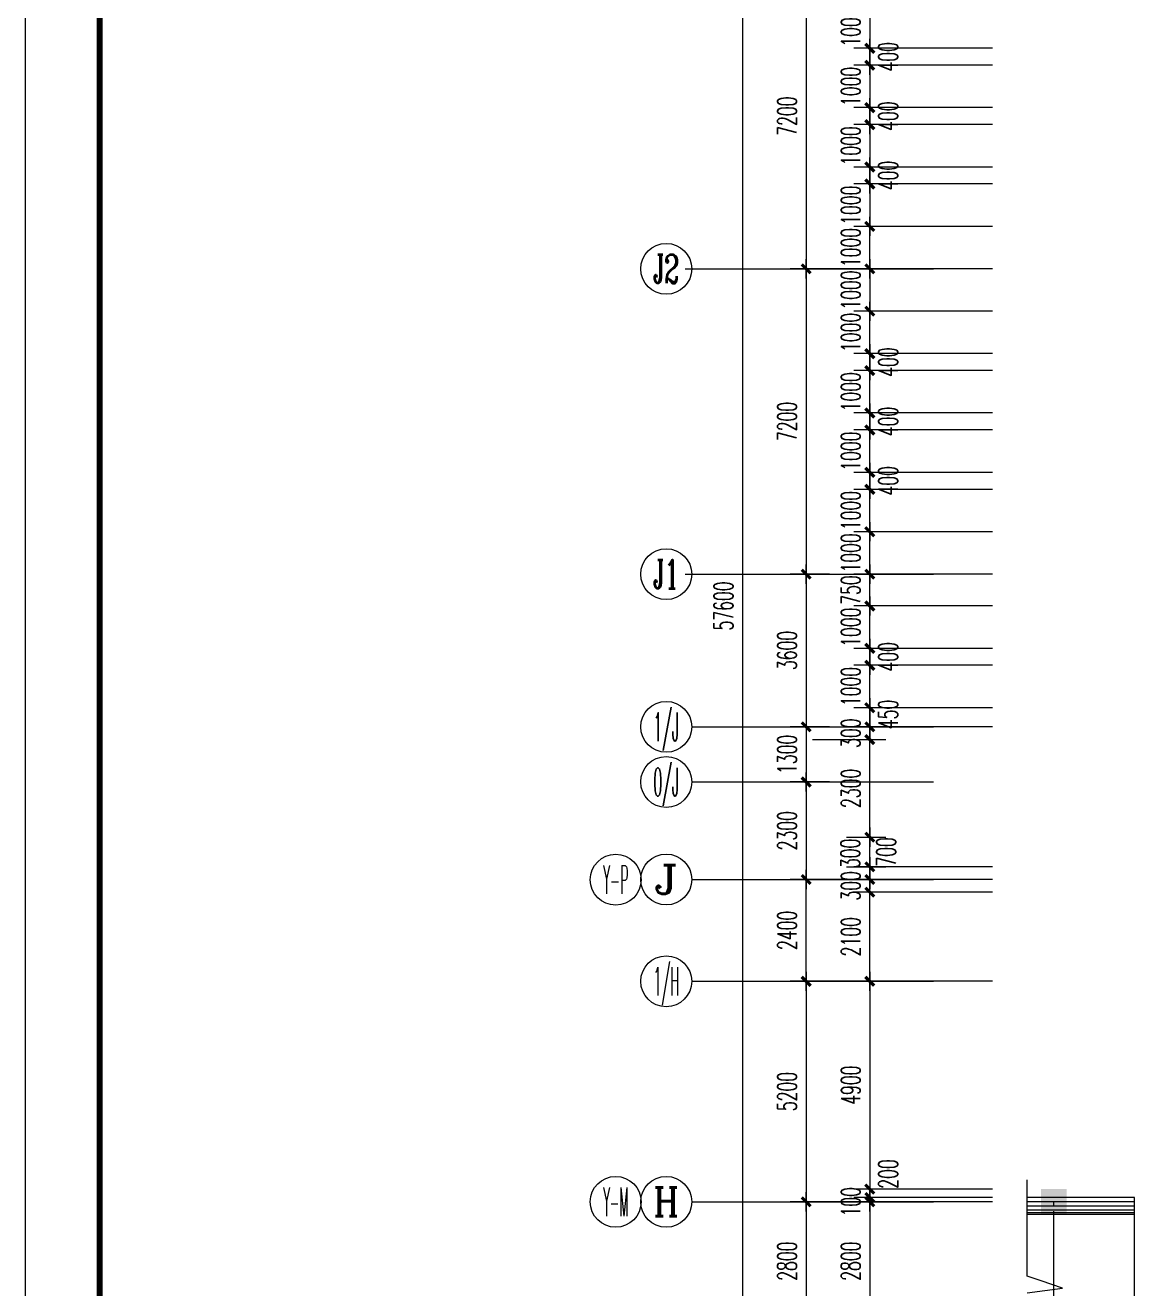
# Model space of a CAD drawing. Extents: x 1575758 to 1999219, y -897052 to -636879.
# Drawn here: x 1862498 to 1888748, y -698258 to -668465 of the extents above; entities that cross this region are included whole.
import ezdxf
from ezdxf.enums import TextEntityAlignment as Align

# ---------------------------------------------------------------- set-up
doc = ezdxf.new("R2010")
doc.units = 0
doc.header["$LTSCALE"] = 1500
doc.header["$MEASUREMENT"] = 0
doc.linetypes.add('CENTER', pattern=[2, 1.25, -0.25, 0.25, -0.25])
doc.layers.get('0').update_dxf_attribs({"linetype": 'CONTINUOUS', "lineweight": 5})
doc.layers.get('DEFPOINTS').update_dxf_attribs({"linetype": 'CONTINUOUS', "lineweight": 5})
for name, color, linetype, lineweight in [('AXIS', 7, 'CONTINUOUS', 5), ('AXIS_TEXT', 7, 'CONTINUOUS', 5), ('COLUMN', 7, 'CONTINUOUS', 5), ('DOTE', 7, 'CENTER', 5), ('LVTRY', 7, 'CONTINUOUS', 5), ('OTHER', 7, 'CONTINUOUS', 5), ('PUB_DIM', 7, 'CONTINUOUS', 5), ('STAIR', 7, 'CONTINUOUS', 0), ('WALL', 7, 'CONTINUOUS', 5), ('WINDOW', 7, 'CONTINUOUS', 0)]:
    doc.layers.add(name, color=color, linetype=linetype, lineweight=lineweight)
doc.styles.add('COMPLEX', font='COMPLEX')
doc.styles.add('DIM_FONT', font='romans.shx', dxfattribs={"width": 0.6})
doc.dimstyles.new('NORMAL', dxfattribs={"dimscale": 1.5, "dimtxt": 300, "dimasz": 1, "dimexe": 250, "dimexo": 300, "dimgap": 150, "dimtad": 1, "dimdec": 0, "dimdsep": 46, "dimtxsty": 'DIM_FONT', "dimblk1": '_DIMX', "dimblk2": '_DIMX', "dimsah": 1, "dimcen": 2.5, "dimdle": 0.3, "dimclrd": 256, "dimclre": 256, "dimclrt": 256, "dimadec": 0, "dimazin": 0, "dimtfac": 1, "dimtdec": 0, "dimtix": 1, "dimtmove": 2, "dimatfit": 3, "dimldrblk": '_DIMX', "dimfxl": 1, "dimtvp": 1, "dimtolj": 1, "dimtzin": 0, "dimlwd": -1, "dimlwe": -1, "dimarcsym": 0})

# ---------------------------------------------------------------- blocks, each defined once
blk = doc.blocks.new('M_S0BKA')
blk.add_solid([(0.5, 0.5), (0.5, -0.5), (-0.5, 0.5), (-0.5, -0.5)])
blk = doc.blocks.new('_AXISO')
blk.add_circle((0, 0), 0.5)
at = {"layer": 'AXIS_TEXT', "style": 'COMPLEX', "width": 1.041667}
blk.add_attdef('A', text='', height=0.56, dxfattribs=at).set_placement((-0.25, -0.28), (0.25, -0.28), align=Align.FIT)
blk = doc.blocks.new('_DIMX')
blk.add_line((-150, 0), (150, 0))
at = {"const_width": 50}
blk.add_lwpolyline([(-70, -70), (70, 70)], dxfattribs=at)
blk = doc.blocks.new('*D1576')
at = {"layer": 'AXIS'}
for p, q in [((1885033, -667008), (1880533, -667008)), ((1880908, -667009), (1880908, -674206)), ((1885033, -674208), (1880533, -674208))]:
    blk.add_line(p, q, dxfattribs=at)
at = {"layer": 'DEFPOINTS', "color": 0, "lineweight": 5}
for p in [(1885483, -667008), (1880908, -674208), (1885483, -674208)]:
    blk.add_point(p, dxfattribs=at)
at = {"layer": 'AXIS', "xscale": 1.5, "yscale": 1.5, "zscale": 1.5}
for p, rotation in [((1880908, -667008), 90), ((1880908, -674208), 270)]:
    blk.add_blockref('_DIMX', p, dxfattribs=dict(at, rotation=rotation))
at = {"layer": 'AXIS', "insert": (1880458, -670608), "char_height": 450, "attachment_point": 5, "rotation": 90, "style": 'DIM_FONT'}
blk.add_mtext('\\A1;7200', dxfattribs=at)
blk = doc.blocks.new('*D1577')
at = {"layer": 'AXIS'}
for p, q in [((1878058, -674208), (1881283, -674208)), ((1880908, -674209), (1880908, -681406)), ((1878058, -681408), (1881283, -681408))]:
    blk.add_line(p, q, dxfattribs=at)
at = {"layer": 'DEFPOINTS', "color": 0, "lineweight": 5}
for p in [(1877608, -674208), (1877608, -681408), (1880908, -681408)]:
    blk.add_point(p, dxfattribs=at)
at = {"layer": 'AXIS', "xscale": 1.5, "yscale": 1.5, "zscale": 1.5}
for p, rotation in [((1880908, -674208), 90), ((1880908, -681408), 270)]:
    blk.add_blockref('_DIMX', p, dxfattribs=dict(at, rotation=rotation))
at = {"layer": 'AXIS', "insert": (1880458, -677808), "char_height": 450, "attachment_point": 5, "rotation": 90, "style": 'DIM_FONT'}
blk.add_mtext('\\A1;7200', dxfattribs=at)
blk = doc.blocks.new('*D1578')
at = {"layer": 'AXIS'}
for p, q in [((1881459, -681408), (1880533, -681408)), ((1880908, -681409), (1880908, -685006)), ((1881459, -685008), (1880533, -685008))]:
    blk.add_line(p, q, dxfattribs=at)
at = {"layer": 'DEFPOINTS', "color": 0, "lineweight": 5}
for p in [(1881909, -681408), (1880908, -685008), (1881909, -685008)]:
    blk.add_point(p, dxfattribs=at)
at = {"layer": 'AXIS', "xscale": 1.5, "yscale": 1.5, "zscale": 1.5}
for p, rotation in [((1880908, -681408), 90), ((1880908, -685008), 270)]:
    blk.add_blockref('_DIMX', p, dxfattribs=dict(at, rotation=rotation))
at = {"layer": 'AXIS', "insert": (1880458, -683208), "char_height": 450, "attachment_point": 5, "rotation": 90, "style": 'DIM_FONT'}
blk.add_mtext('\\A1;3600', dxfattribs=at)
blk = doc.blocks.new('*D1579')
at = {"layer": 'AXIS'}
for p, q in [((1885033, -691008), (1880533, -691008)), ((1880908, -691009), (1880908, -696206)), ((1885033, -696208), (1880533, -696208))]:
    blk.add_line(p, q, dxfattribs=at)
at = {"layer": 'DEFPOINTS', "color": 0, "lineweight": 5}
for p in [(1885483, -691008), (1880908, -696208), (1885483, -696208)]:
    blk.add_point(p, dxfattribs=at)
at = {"layer": 'AXIS', "xscale": 1.5, "yscale": 1.5, "zscale": 1.5}
for p, rotation in [((1880908, -691008), 90), ((1880908, -696208), 270)]:
    blk.add_blockref('_DIMX', p, dxfattribs=dict(at, rotation=rotation))
at = {"layer": 'AXIS', "insert": (1880458, -693608), "char_height": 450, "attachment_point": 5, "rotation": 90, "style": 'DIM_FONT'}
blk.add_mtext('\\A1;5200', dxfattribs=at)
blk = doc.blocks.new('*D1580')
at = {"layer": 'AXIS'}
for p, q in [((1885033, -696208), (1880533, -696208)), ((1880908, -696209), (1880908, -699006)), ((1885033, -699008), (1880533, -699008))]:
    blk.add_line(p, q, dxfattribs=at)
at = {"layer": 'DEFPOINTS', "color": 0, "lineweight": 5}
for p in [(1885483, -696208), (1880908, -699008), (1885483, -699008)]:
    blk.add_point(p, dxfattribs=at)
at = {"layer": 'AXIS', "xscale": 1.5, "yscale": 1.5, "zscale": 1.5}
for p, rotation in [((1880908, -696208), 90), ((1880908, -699008), 270)]:
    blk.add_blockref('_DIMX', p, dxfattribs=dict(at, rotation=rotation))
at = {"layer": 'AXIS', "insert": (1880458, -697608), "char_height": 450, "attachment_point": 5, "rotation": 90, "style": 'DIM_FONT'}
blk.add_mtext('\\A1;2800', dxfattribs=at)
blk = doc.blocks.new('*D1587')
at = {"layer": 'DEFPOINTS', "color": 0, "lineweight": 5}
for p in [(1882408, -688908), (1885753, -688908), (1885753, -691008)]:
    blk.add_point(p, dxfattribs=at)
at = {"layer": 'PUB_DIM'}
for p, q in [((1885303, -688908), (1882033, -688908)), ((1882408, -691006), (1882408, -688909)), ((1885303, -691008), (1882033, -691008))]:
    blk.add_line(p, q, dxfattribs=at)
at = {"layer": 'PUB_DIM', "xscale": 1.5, "yscale": 1.5, "zscale": 1.5}
for p, rotation in [((1882408, -688908), 90), ((1882408, -691008), 270)]:
    blk.add_blockref('_DIMX', p, dxfattribs=dict(at, rotation=rotation))
at = {"layer": 'PUB_DIM', "insert": (1881958, -689958), "char_height": 450, "attachment_point": 5, "rotation": 90, "style": 'DIM_FONT'}
blk.add_mtext('\\A1;2100', dxfattribs=at)
blk = doc.blocks.new('*D1588')
at = {"layer": 'DEFPOINTS', "color": 0, "lineweight": 5}
for p in [(1885753, -696208), (1882408, -699008), (1885753, -699008)]:
    blk.add_point(p, dxfattribs=at)
at = {"layer": 'PUB_DIM'}
for p, q in [((1885303, -696208), (1882033, -696208)), ((1882408, -696209), (1882408, -699006)), ((1885303, -699008), (1882033, -699008))]:
    blk.add_line(p, q, dxfattribs=at)
at = {"layer": 'PUB_DIM', "xscale": 1.5, "yscale": 1.5, "zscale": 1.5}
for p, rotation in [((1882408, -696208), 90), ((1882408, -699008), 270)]:
    blk.add_blockref('_DIMX', p, dxfattribs=dict(at, rotation=rotation))
at = {"layer": 'PUB_DIM', "insert": (1881958, -697608), "char_height": 450, "attachment_point": 5, "rotation": 90, "style": 'DIM_FONT'}
blk.add_mtext('\\A1;2800', dxfattribs=at)
blk = doc.blocks.new('*D1604')
at = {"layer": 'AXIS'}
for p, q in [((1883458, -653358), (1879033, -653358)), ((1879408, -653359), (1879408, -710956)), ((1883458, -710958), (1879033, -710958))]:
    blk.add_line(p, q, dxfattribs=at)
at = {"layer": 'DEFPOINTS', "color": 0, "lineweight": 5}
for p in [(1883908, -653358), (1879408, -710958), (1883908, -710958)]:
    blk.add_point(p, dxfattribs=at)
at = {"layer": 'AXIS', "xscale": 1.5, "yscale": 1.5, "zscale": 1.5}
for p, rotation in [((1879408, -653358), 90), ((1879408, -710958), 270)]:
    blk.add_blockref('_DIMX', p, dxfattribs=dict(at, rotation=rotation))
at = {"layer": 'AXIS', "insert": (1878958, -682158), "char_height": 450, "attachment_point": 5, "rotation": 90, "style": 'DIM_FONT'}
blk.add_mtext('\\A1;57600', dxfattribs=at)
blk = doc.blocks.new('*D1606')
at = {"layer": 'AXIS'}
for p, q in [((1885303, -688608), (1880533, -688608)), ((1880908, -691006), (1880908, -688609)), ((1885303, -691008), (1880533, -691008))]:
    blk.add_line(p, q, dxfattribs=at)
at = {"layer": 'DEFPOINTS', "color": 0, "lineweight": 5}
for p in [(1880908, -688608), (1885753, -688608), (1885753, -691008)]:
    blk.add_point(p, dxfattribs=at)
at = {"layer": 'AXIS', "xscale": 1.5, "yscale": 1.5, "zscale": 1.5}
for p, rotation in [((1880908, -688608), 90), ((1880908, -691008), 270)]:
    blk.add_blockref('_DIMX', p, dxfattribs=dict(at, rotation=rotation))
at = {"layer": 'AXIS', "insert": (1880458, -689808), "char_height": 450, "attachment_point": 5, "rotation": 90, "style": 'DIM_FONT'}
blk.add_mtext('\\A1;2400', dxfattribs=at)
blk = doc.blocks.new('*D1607')
at = {"layer": 'AXIS'}
for p, q in [((1881459, -686308), (1880533, -686308)), ((1880908, -686309), (1880908, -688606)), ((1881459, -688608), (1880533, -688608))]:
    blk.add_line(p, q, dxfattribs=at)
at = {"layer": 'DEFPOINTS', "color": 0, "lineweight": 5}
for p in [(1881909, -686308), (1880908, -688608), (1881909, -688608)]:
    blk.add_point(p, dxfattribs=at)
at = {"layer": 'AXIS', "xscale": 1.5, "yscale": 1.5, "zscale": 1.5}
for p, rotation in [((1880908, -686308), 90), ((1880908, -688608), 270)]:
    blk.add_blockref('_DIMX', p, dxfattribs=dict(at, rotation=rotation))
at = {"layer": 'AXIS', "insert": (1880458, -687458), "char_height": 450, "attachment_point": 5, "rotation": 90, "style": 'DIM_FONT'}
blk.add_mtext('\\A1;2300', dxfattribs=at)
blk = doc.blocks.new('*D1610')
at = {"layer": 'DEFPOINTS', "color": 0, "lineweight": 5}
for p in [(1882408, -688608), (1885753, -688608), (1885753, -688908)]:
    blk.add_point(p, dxfattribs=at)
at = {"layer": 'PUB_DIM'}
for p, q in [((1885303, -688608), (1882033, -688608)), ((1882408, -688606), (1882408, -688605)), ((1882408, -688908), (1882408, -688608)), ((1885303, -688908), (1882033, -688908)), ((1882408, -688909), (1882408, -688911))]:
    blk.add_line(p, q, dxfattribs=at)
at = {"layer": 'PUB_DIM', "xscale": 1.5, "yscale": 1.5, "zscale": 1.5}
for p, rotation in [((1882408, -688608), 270), ((1882408, -688908), 90)]:
    blk.add_blockref('_DIMX', p, dxfattribs=dict(at, rotation=rotation))
at = {"layer": 'PUB_DIM', "insert": (1881958, -688758), "char_height": 450, "attachment_point": 5, "rotation": 90, "style": 'DIM_FONT'}
blk.add_mtext('\\A1;300', dxfattribs=at)
blk = doc.blocks.new('*D1611')
at = {"layer": 'DEFPOINTS', "color": 0, "lineweight": 5}
for p in [(1882408, -695908), (1885753, -695908), (1885753, -696108)]:
    blk.add_point(p, dxfattribs=at)
at = {"layer": 'PUB_DIM'}
for p, q in [((1885303, -695908), (1882033, -695908)), ((1882408, -695906), (1882408, -695905)), ((1882408, -696108), (1882408, -695908)), ((1885303, -696108), (1882033, -696108)), ((1882408, -696109), (1882408, -696111))]:
    blk.add_line(p, q, dxfattribs=at)
at = {"layer": 'PUB_DIM', "xscale": 1.5, "yscale": 1.5, "zscale": 1.5}
for p, rotation in [((1882408, -695908), 270), ((1882408, -696108), 90)]:
    blk.add_blockref('_DIMX', p, dxfattribs=dict(at, rotation=rotation))
at = {"layer": 'PUB_DIM', "insert": (1882840, -695553), "char_height": 450, "attachment_point": 5, "rotation": 90, "style": 'DIM_FONT'}
blk.add_mtext('\\A1;200', dxfattribs=at)
blk = doc.blocks.new('*D1614')
at = {"layer": 'DEFPOINTS', "color": 0, "lineweight": 5}
for p in [(1885753, -691008), (1882408, -695908), (1885753, -695908)]:
    blk.add_point(p, dxfattribs=at)
at = {"layer": 'PUB_DIM'}
for p, q in [((1885303, -691008), (1882033, -691008)), ((1882408, -691009), (1882408, -695906)), ((1885303, -695908), (1882033, -695908))]:
    blk.add_line(p, q, dxfattribs=at)
at = {"layer": 'PUB_DIM', "xscale": 1.5, "yscale": 1.5, "zscale": 1.5}
for p, rotation in [((1882408, -691008), 90), ((1882408, -695908), 270)]:
    blk.add_blockref('_DIMX', p, dxfattribs=dict(at, rotation=rotation))
at = {"layer": 'PUB_DIM', "insert": (1881958, -693458), "char_height": 450, "attachment_point": 5, "rotation": 90, "style": 'DIM_FONT'}
blk.add_mtext('\\A1;4900', dxfattribs=at)
blk = doc.blocks.new('*D1615')
at = {"layer": 'DEFPOINTS', "color": 0, "lineweight": 5}
for p in [(1882408, -696208), (1885753, -696108), (1885753, -696208)]:
    blk.add_point(p, dxfattribs=at)
at = {"layer": 'PUB_DIM'}
for p, q in [((1885303, -696108), (1882033, -696108)), ((1885303, -696208), (1882033, -696208)), ((1882408, -696106), (1882408, -696105)), ((1882408, -696108), (1882408, -696208)), ((1882408, -696209), (1882408, -696211))]:
    blk.add_line(p, q, dxfattribs=at)
at = {"layer": 'PUB_DIM', "xscale": 1.5, "yscale": 1.5, "zscale": 1.5}
for p, rotation in [((1882408, -696108), 270), ((1882408, -696208), 90)]:
    blk.add_blockref('_DIMX', p, dxfattribs=dict(at, rotation=rotation))
at = {"layer": 'PUB_DIM', "insert": (1881958, -696208), "char_height": 450, "attachment_point": 5, "rotation": 90, "style": 'DIM_FONT'}
blk.add_mtext('\\A1;100', dxfattribs=at)
blk = doc.blocks.new('*D1625')
at = {"layer": 'DEFPOINTS', "color": 0, "lineweight": 5}
for p in [(1885753, -672208), (1882408, -673208), (1885753, -673208)]:
    blk.add_point(p, dxfattribs=at)
at = {"layer": 'PUB_DIM'}
for p, q in [((1885303, -672208), (1882033, -672208)), ((1882408, -672207), (1882408, -672205)), ((1882408, -672208), (1882408, -673208)), ((1885303, -673208), (1882033, -673208)), ((1882408, -673210), (1882408, -673211))]:
    blk.add_line(p, q, dxfattribs=at)
at = {"layer": 'PUB_DIM', "xscale": 1.5, "yscale": 1.5, "zscale": 1.5}
for p, rotation in [((1882408, -672208), 270), ((1882408, -673208), 90)]:
    blk.add_blockref('_DIMX', p, dxfattribs=dict(at, rotation=rotation))
at = {"layer": 'PUB_DIM', "insert": (1881958, -672708), "char_height": 450, "attachment_point": 5, "rotation": 90, "style": 'DIM_FONT'}
blk.add_mtext('\\A1;1000', dxfattribs=at)
blk = doc.blocks.new('*D1626')
at = {"layer": 'DEFPOINTS', "color": 0, "lineweight": 5}
for p in [(1885753, -671808), (1882408, -672208), (1885753, -672208)]:
    blk.add_point(p, dxfattribs=at)
at = {"layer": 'PUB_DIM'}
for p, q in [((1885303, -671808), (1882033, -671808)), ((1882408, -671807), (1882408, -671805)), ((1882408, -671808), (1882408, -672208)), ((1885303, -672208), (1882033, -672208)), ((1882408, -672210), (1882408, -672211))]:
    blk.add_line(p, q, dxfattribs=at)
at = {"layer": 'PUB_DIM', "xscale": 1.5, "yscale": 1.5, "zscale": 1.5}
for p, rotation in [((1882408, -671808), 270), ((1882408, -672208), 90)]:
    blk.add_blockref('_DIMX', p, dxfattribs=dict(at, rotation=rotation))
at = {"layer": 'PUB_DIM', "insert": (1882840, -672008), "char_height": 450, "attachment_point": 5, "rotation": 90, "style": 'DIM_FONT'}
blk.add_mtext('\\A1;400', dxfattribs=at)
blk = doc.blocks.new('*D1628')
at = {"layer": 'DEFPOINTS', "color": 0, "lineweight": 5}
for p in [(1882408, -673208), (1885753, -673208), (1885753, -674208)]:
    blk.add_point(p, dxfattribs=at)
at = {"layer": 'PUB_DIM'}
for p, q in [((1885303, -673208), (1882033, -673208)), ((1882408, -673207), (1882408, -673205)), ((1882408, -674208), (1882408, -673208)), ((1885303, -674208), (1882033, -674208)), ((1882408, -674209), (1882408, -674211))]:
    blk.add_line(p, q, dxfattribs=at)
at = {"layer": 'PUB_DIM', "xscale": 1.5, "yscale": 1.5, "zscale": 1.5}
for p, rotation in [((1882408, -673208), 270), ((1882408, -674208), 90)]:
    blk.add_blockref('_DIMX', p, dxfattribs=dict(at, rotation=rotation))
at = {"layer": 'PUB_DIM', "insert": (1881958, -673708), "char_height": 450, "attachment_point": 5, "rotation": 90, "style": 'DIM_FONT'}
blk.add_mtext('\\A1;1000', dxfattribs=at)
blk = doc.blocks.new('*D1629')
at = {"layer": 'DEFPOINTS', "color": 0, "lineweight": 5}
for p in [(1885753, -670808), (1882408, -671808), (1885753, -671808)]:
    blk.add_point(p, dxfattribs=at)
at = {"layer": 'PUB_DIM'}
for p, q in [((1885303, -670808), (1882033, -670808)), ((1882408, -670807), (1882408, -670805)), ((1882408, -670808), (1882408, -671808)), ((1885303, -671808), (1882033, -671808)), ((1882408, -671810), (1882408, -671811))]:
    blk.add_line(p, q, dxfattribs=at)
at = {"layer": 'PUB_DIM', "xscale": 1.5, "yscale": 1.5, "zscale": 1.5}
for p, rotation in [((1882408, -670808), 270), ((1882408, -671808), 90)]:
    blk.add_blockref('_DIMX', p, dxfattribs=dict(at, rotation=rotation))
at = {"layer": 'PUB_DIM', "insert": (1881958, -671308), "char_height": 450, "attachment_point": 5, "rotation": 90, "style": 'DIM_FONT'}
blk.add_mtext('\\A1;1000', dxfattribs=at)
blk = doc.blocks.new('*D1630')
at = {"layer": 'DEFPOINTS', "color": 0, "lineweight": 5}
for p in [(1885753, -670408), (1882408, -670808), (1885753, -670808)]:
    blk.add_point(p, dxfattribs=at)
at = {"layer": 'PUB_DIM'}
for p, q in [((1885303, -670408), (1882033, -670408)), ((1882408, -670407), (1882408, -670405)), ((1882408, -670408), (1882408, -670808)), ((1885303, -670808), (1882033, -670808)), ((1882408, -670810), (1882408, -670811))]:
    blk.add_line(p, q, dxfattribs=at)
at = {"layer": 'PUB_DIM', "xscale": 1.5, "yscale": 1.5, "zscale": 1.5}
for p, rotation in [((1882408, -670408), 270), ((1882408, -670808), 90)]:
    blk.add_blockref('_DIMX', p, dxfattribs=dict(at, rotation=rotation))
at = {"layer": 'PUB_DIM', "insert": (1882840, -670608), "char_height": 450, "attachment_point": 5, "rotation": 90, "style": 'DIM_FONT'}
blk.add_mtext('\\A1;400', dxfattribs=at)
blk = doc.blocks.new('*D1631')
at = {"layer": 'DEFPOINTS', "color": 0, "lineweight": 5}
for p in [(1885753, -669408), (1882408, -670408), (1885753, -670408)]:
    blk.add_point(p, dxfattribs=at)
at = {"layer": 'PUB_DIM'}
for p, q in [((1885303, -669408), (1882033, -669408)), ((1882408, -669407), (1882408, -669405)), ((1882408, -669408), (1882408, -670408)), ((1885303, -670408), (1882033, -670408)), ((1882408, -670410), (1882408, -670411))]:
    blk.add_line(p, q, dxfattribs=at)
at = {"layer": 'PUB_DIM', "xscale": 1.5, "yscale": 1.5, "zscale": 1.5}
for p, rotation in [((1882408, -669408), 270), ((1882408, -670408), 90)]:
    blk.add_blockref('_DIMX', p, dxfattribs=dict(at, rotation=rotation))
at = {"layer": 'PUB_DIM', "insert": (1881958, -669908), "char_height": 450, "attachment_point": 5, "rotation": 90, "style": 'DIM_FONT'}
blk.add_mtext('\\A1;1000', dxfattribs=at)
blk = doc.blocks.new('*D1632')
at = {"layer": 'DEFPOINTS', "color": 0, "lineweight": 5}
for p in [(1885753, -669008), (1882408, -669408), (1885753, -669408)]:
    blk.add_point(p, dxfattribs=at)
at = {"layer": 'PUB_DIM'}
for p, q in [((1885303, -669008), (1882033, -669008)), ((1882408, -669007), (1882408, -669005)), ((1882408, -669008), (1882408, -669408)), ((1885303, -669408), (1882033, -669408)), ((1882408, -669410), (1882408, -669411))]:
    blk.add_line(p, q, dxfattribs=at)
at = {"layer": 'PUB_DIM', "xscale": 1.5, "yscale": 1.5, "zscale": 1.5}
for p, rotation in [((1882408, -669008), 270), ((1882408, -669408), 90)]:
    blk.add_blockref('_DIMX', p, dxfattribs=dict(at, rotation=rotation))
at = {"layer": 'PUB_DIM', "insert": (1882840, -669208), "char_height": 450, "attachment_point": 5, "rotation": 90, "style": 'DIM_FONT'}
blk.add_mtext('\\A1;400', dxfattribs=at)
blk = doc.blocks.new('*D1633')
at = {"layer": 'DEFPOINTS', "color": 0, "lineweight": 5}
for p in [(1885753, -668008), (1882408, -669008), (1885753, -669008)]:
    blk.add_point(p, dxfattribs=at)
at = {"layer": 'PUB_DIM'}
for p, q in [((1885303, -668008), (1882033, -668008)), ((1882408, -668007), (1882408, -668005)), ((1882408, -668008), (1882408, -669008)), ((1885303, -669008), (1882033, -669008)), ((1882408, -669010), (1882408, -669011))]:
    blk.add_line(p, q, dxfattribs=at)
at = {"layer": 'PUB_DIM', "xscale": 1.5, "yscale": 1.5, "zscale": 1.5}
for p, rotation in [((1882408, -668008), 270), ((1882408, -669008), 90)]:
    blk.add_blockref('_DIMX', p, dxfattribs=dict(at, rotation=rotation))
at = {"layer": 'PUB_DIM', "insert": (1881958, -668508), "char_height": 450, "attachment_point": 5, "rotation": 90, "style": 'DIM_FONT'}
blk.add_mtext('\\A1;1000', dxfattribs=at)
blk = doc.blocks.new('*D1634')
at = {"layer": 'DEFPOINTS', "color": 0, "lineweight": 5}
for p in [(1882408, -675208), (1885753, -675208), (1885753, -676208)]:
    blk.add_point(p, dxfattribs=at)
at = {"layer": 'PUB_DIM'}
for p, q in [((1885303, -675208), (1882033, -675208)), ((1882408, -675206), (1882408, -675205)), ((1882408, -676208), (1882408, -675208)), ((1885303, -676208), (1882033, -676208)), ((1882408, -676209), (1882408, -676211))]:
    blk.add_line(p, q, dxfattribs=at)
at = {"layer": 'PUB_DIM', "xscale": 1.5, "yscale": 1.5, "zscale": 1.5}
for p, rotation in [((1882408, -675208), 270), ((1882408, -676208), 90)]:
    blk.add_blockref('_DIMX', p, dxfattribs=dict(at, rotation=rotation))
at = {"layer": 'PUB_DIM', "insert": (1881958, -675708), "char_height": 450, "attachment_point": 5, "rotation": 90, "style": 'DIM_FONT'}
blk.add_mtext('\\A1;1000', dxfattribs=at)
blk = doc.blocks.new('*D1635')
at = {"layer": 'DEFPOINTS', "color": 0, "lineweight": 5}
for p in [(1882408, -676208), (1885753, -676208), (1885753, -676608)]:
    blk.add_point(p, dxfattribs=at)
at = {"layer": 'PUB_DIM'}
for p, q in [((1885303, -676208), (1882033, -676208)), ((1882408, -676206), (1882408, -676205)), ((1882408, -676608), (1882408, -676208)), ((1885303, -676608), (1882033, -676608)), ((1882408, -676609), (1882408, -676611))]:
    blk.add_line(p, q, dxfattribs=at)
at = {"layer": 'PUB_DIM', "xscale": 1.5, "yscale": 1.5, "zscale": 1.5}
for p, rotation in [((1882408, -676208), 270), ((1882408, -676608), 90)]:
    blk.add_blockref('_DIMX', p, dxfattribs=dict(at, rotation=rotation))
at = {"layer": 'PUB_DIM', "insert": (1882840, -676408), "char_height": 450, "attachment_point": 5, "rotation": 90, "style": 'DIM_FONT'}
blk.add_mtext('\\A1;400', dxfattribs=at)
blk = doc.blocks.new('*D1636')
at = {"layer": 'DEFPOINTS', "color": 0, "lineweight": 5}
for p in [(1882408, -680408), (1885753, -680408), (1885753, -681408)]:
    blk.add_point(p, dxfattribs=at)
at = {"layer": 'PUB_DIM'}
for p, q in [((1885303, -680408), (1882033, -680408)), ((1882408, -680406), (1882408, -680405)), ((1882408, -681408), (1882408, -680408)), ((1885303, -681408), (1882033, -681408)), ((1882408, -681409), (1882408, -681411))]:
    blk.add_line(p, q, dxfattribs=at)
at = {"layer": 'PUB_DIM', "xscale": 1.5, "yscale": 1.5, "zscale": 1.5}
for p, rotation in [((1882408, -680408), 270), ((1882408, -681408), 90)]:
    blk.add_blockref('_DIMX', p, dxfattribs=dict(at, rotation=rotation))
at = {"layer": 'PUB_DIM', "insert": (1881958, -680908), "char_height": 450, "attachment_point": 5, "rotation": 90, "style": 'DIM_FONT'}
blk.add_mtext('\\A1;1000', dxfattribs=at)
blk = doc.blocks.new('*D1637')
at = {"layer": 'DEFPOINTS', "color": 0, "lineweight": 5}
for p in [(1885753, -674208), (1882408, -675208), (1885753, -675208)]:
    blk.add_point(p, dxfattribs=at)
at = {"layer": 'PUB_DIM'}
for p, q in [((1885303, -674208), (1882033, -674208)), ((1882408, -674206), (1882408, -674205)), ((1882408, -674208), (1882408, -675208)), ((1885303, -675208), (1882033, -675208)), ((1882408, -675209), (1882408, -675211))]:
    blk.add_line(p, q, dxfattribs=at)
at = {"layer": 'PUB_DIM', "xscale": 1.5, "yscale": 1.5, "zscale": 1.5}
for p, rotation in [((1882408, -674208), 270), ((1882408, -675208), 90)]:
    blk.add_blockref('_DIMX', p, dxfattribs=dict(at, rotation=rotation))
at = {"layer": 'PUB_DIM', "insert": (1881958, -674708), "char_height": 450, "attachment_point": 5, "rotation": 90, "style": 'DIM_FONT'}
blk.add_mtext('\\A1;1000', dxfattribs=at)
blk = doc.blocks.new('*D1638')
at = {"layer": 'DEFPOINTS', "color": 0, "lineweight": 5}
for p in [(1882408, -676608), (1885753, -676608), (1885753, -677608)]:
    blk.add_point(p, dxfattribs=at)
at = {"layer": 'PUB_DIM'}
for p, q in [((1885303, -676608), (1882033, -676608)), ((1882408, -676606), (1882408, -676605)), ((1882408, -677608), (1882408, -676608)), ((1885303, -677608), (1882033, -677608)), ((1882408, -677609), (1882408, -677611))]:
    blk.add_line(p, q, dxfattribs=at)
at = {"layer": 'PUB_DIM', "xscale": 1.5, "yscale": 1.5, "zscale": 1.5}
for p, rotation in [((1882408, -676608), 270), ((1882408, -677608), 90)]:
    blk.add_blockref('_DIMX', p, dxfattribs=dict(at, rotation=rotation))
at = {"layer": 'PUB_DIM', "insert": (1881958, -677108), "char_height": 450, "attachment_point": 5, "rotation": 90, "style": 'DIM_FONT'}
blk.add_mtext('\\A1;1000', dxfattribs=at)
blk = doc.blocks.new('*D1639')
at = {"layer": 'DEFPOINTS', "color": 0, "lineweight": 5}
for p in [(1882408, -677608), (1885753, -677608), (1885753, -678008)]:
    blk.add_point(p, dxfattribs=at)
at = {"layer": 'PUB_DIM'}
for p, q in [((1885303, -677608), (1882033, -677608)), ((1882408, -677606), (1882408, -677605)), ((1882408, -678008), (1882408, -677608)), ((1885303, -678008), (1882033, -678008)), ((1882408, -678009), (1882408, -678011))]:
    blk.add_line(p, q, dxfattribs=at)
at = {"layer": 'PUB_DIM', "xscale": 1.5, "yscale": 1.5, "zscale": 1.5}
for p, rotation in [((1882408, -677608), 270), ((1882408, -678008), 90)]:
    blk.add_blockref('_DIMX', p, dxfattribs=dict(at, rotation=rotation))
at = {"layer": 'PUB_DIM', "insert": (1882840, -677808), "char_height": 450, "attachment_point": 5, "rotation": 90, "style": 'DIM_FONT'}
blk.add_mtext('\\A1;400', dxfattribs=at)
blk = doc.blocks.new('*D1640')
at = {"layer": 'DEFPOINTS', "color": 0, "lineweight": 5}
for p in [(1882408, -678008), (1885753, -678008), (1885753, -679008)]:
    blk.add_point(p, dxfattribs=at)
at = {"layer": 'PUB_DIM'}
for p, q in [((1885303, -678008), (1882033, -678008)), ((1882408, -678006), (1882408, -678005)), ((1882408, -679008), (1882408, -678008)), ((1885303, -679008), (1882033, -679008)), ((1882408, -679009), (1882408, -679011))]:
    blk.add_line(p, q, dxfattribs=at)
at = {"layer": 'PUB_DIM', "xscale": 1.5, "yscale": 1.5, "zscale": 1.5}
for p, rotation in [((1882408, -678008), 270), ((1882408, -679008), 90)]:
    blk.add_blockref('_DIMX', p, dxfattribs=dict(at, rotation=rotation))
at = {"layer": 'PUB_DIM', "insert": (1881958, -678508), "char_height": 450, "attachment_point": 5, "rotation": 90, "style": 'DIM_FONT'}
blk.add_mtext('\\A1;1000', dxfattribs=at)
blk = doc.blocks.new('*D1641')
at = {"layer": 'DEFPOINTS', "color": 0, "lineweight": 5}
for p in [(1882408, -679008), (1885753, -679008), (1885753, -679408)]:
    blk.add_point(p, dxfattribs=at)
at = {"layer": 'PUB_DIM'}
for p, q in [((1885303, -679008), (1882033, -679008)), ((1882408, -679006), (1882408, -679005)), ((1882408, -679408), (1882408, -679008)), ((1885303, -679408), (1882033, -679408)), ((1882408, -679409), (1882408, -679411))]:
    blk.add_line(p, q, dxfattribs=at)
at = {"layer": 'PUB_DIM', "xscale": 1.5, "yscale": 1.5, "zscale": 1.5}
for p, rotation in [((1882408, -679008), 270), ((1882408, -679408), 90)]:
    blk.add_blockref('_DIMX', p, dxfattribs=dict(at, rotation=rotation))
at = {"layer": 'PUB_DIM', "insert": (1882840, -679208), "char_height": 450, "attachment_point": 5, "rotation": 90, "style": 'DIM_FONT'}
blk.add_mtext('\\A1;400', dxfattribs=at)
blk = doc.blocks.new('*D1642')
at = {"layer": 'DEFPOINTS', "color": 0, "lineweight": 5}
for p in [(1882408, -679408), (1885753, -679408), (1885753, -680408)]:
    blk.add_point(p, dxfattribs=at)
at = {"layer": 'PUB_DIM'}
for p, q in [((1885303, -679408), (1882033, -679408)), ((1882408, -679406), (1882408, -679405)), ((1882408, -680408), (1882408, -679408)), ((1885303, -680408), (1882033, -680408)), ((1882408, -680409), (1882408, -680411))]:
    blk.add_line(p, q, dxfattribs=at)
at = {"layer": 'PUB_DIM', "xscale": 1.5, "yscale": 1.5, "zscale": 1.5}
for p, rotation in [((1882408, -679408), 270), ((1882408, -680408), 90)]:
    blk.add_blockref('_DIMX', p, dxfattribs=dict(at, rotation=rotation))
at = {"layer": 'PUB_DIM', "insert": (1881958, -679908), "char_height": 450, "attachment_point": 5, "rotation": 90, "style": 'DIM_FONT'}
blk.add_mtext('\\A1;1000', dxfattribs=at)
blk = doc.blocks.new('*D1748')
at = {"layer": 'AXIS'}
for p, q in [((1881459, -685008), (1880533, -685008)), ((1880908, -685006), (1880908, -685005)), ((1880908, -685008), (1880908, -686308)), ((1881459, -686308), (1880533, -686308)), ((1880908, -686309), (1880908, -686311))]:
    blk.add_line(p, q, dxfattribs=at)
at = {"layer": 'DEFPOINTS', "color": 0, "lineweight": 5}
for p in [(1881909, -685008), (1880908, -686308), (1881909, -686308)]:
    blk.add_point(p, dxfattribs=at)
at = {"layer": 'AXIS', "xscale": 1.5, "yscale": 1.5, "zscale": 1.5}
for p, rotation in [((1880908, -685008), 270), ((1880908, -686308), 90)]:
    blk.add_blockref('_DIMX', p, dxfattribs=dict(at, rotation=rotation))
at = {"layer": 'AXIS', "insert": (1880458, -685658), "char_height": 450, "attachment_point": 5, "rotation": 90, "style": 'DIM_FONT'}
blk.add_mtext('\\A1;1300', dxfattribs=at)
blk = doc.blocks.new('*D1749')
at = {"layer": 'DEFPOINTS', "color": 0, "lineweight": 5}
for p in [(1882408, -684558), (1885753, -684558), (1885753, -685008)]:
    blk.add_point(p, dxfattribs=at)
at = {"layer": 'PUB_DIM'}
for p, q in [((1885303, -684558), (1882033, -684558)), ((1882408, -684556), (1882408, -684555)), ((1882408, -685008), (1882408, -684558)), ((1885303, -685008), (1882033, -685008)), ((1882408, -685009), (1882408, -685011))]:
    blk.add_line(p, q, dxfattribs=at)
at = {"layer": 'PUB_DIM', "xscale": 1.5, "yscale": 1.5, "zscale": 1.5}
for p, rotation in [((1882408, -684558), 270), ((1882408, -685008), 90)]:
    blk.add_blockref('_DIMX', p, dxfattribs=dict(at, rotation=rotation))
at = {"layer": 'PUB_DIM', "insert": (1882840, -684716), "char_height": 450, "attachment_point": 5, "rotation": 90, "style": 'DIM_FONT'}
blk.add_mtext('\\A1;450', dxfattribs=at)
blk = doc.blocks.new('*D1750')
at = {"layer": 'DEFPOINTS', "color": 0, "lineweight": 5}
for p in [(1882408, -683558), (1885753, -683558), (1885753, -684558)]:
    blk.add_point(p, dxfattribs=at)
at = {"layer": 'PUB_DIM'}
for p, q in [((1885303, -683558), (1882033, -683558)), ((1882408, -683556), (1882408, -683555)), ((1882408, -684558), (1882408, -683558)), ((1885303, -684558), (1882033, -684558)), ((1882408, -684559), (1882408, -684561))]:
    blk.add_line(p, q, dxfattribs=at)
at = {"layer": 'PUB_DIM', "xscale": 1.5, "yscale": 1.5, "zscale": 1.5}
for p, rotation in [((1882408, -683558), 270), ((1882408, -684558), 90)]:
    blk.add_blockref('_DIMX', p, dxfattribs=dict(at, rotation=rotation))
at = {"layer": 'PUB_DIM', "insert": (1881958, -684058), "char_height": 450, "attachment_point": 5, "rotation": 90, "style": 'DIM_FONT'}
blk.add_mtext('\\A1;1000', dxfattribs=at)
blk = doc.blocks.new('*D1751')
at = {"layer": 'DEFPOINTS', "color": 0, "lineweight": 5}
for p in [(1882408, -683158), (1885753, -683158), (1885753, -683558)]:
    blk.add_point(p, dxfattribs=at)
at = {"layer": 'PUB_DIM'}
for p, q in [((1885303, -683158), (1882033, -683158)), ((1882408, -683156), (1882408, -683155)), ((1882408, -683558), (1882408, -683158)), ((1885303, -683558), (1882033, -683558)), ((1882408, -683559), (1882408, -683561))]:
    blk.add_line(p, q, dxfattribs=at)
at = {"layer": 'PUB_DIM', "xscale": 1.5, "yscale": 1.5, "zscale": 1.5}
for p, rotation in [((1882408, -683158), 270), ((1882408, -683558), 90)]:
    blk.add_blockref('_DIMX', p, dxfattribs=dict(at, rotation=rotation))
at = {"layer": 'PUB_DIM', "insert": (1882840, -683358), "char_height": 450, "attachment_point": 5, "rotation": 90, "style": 'DIM_FONT'}
blk.add_mtext('\\A1;400', dxfattribs=at)
blk = doc.blocks.new('*D1752')
at = {"layer": 'DEFPOINTS', "color": 0, "lineweight": 5}
for p in [(1882408, -682158), (1885753, -682158), (1885753, -683158)]:
    blk.add_point(p, dxfattribs=at)
at = {"layer": 'PUB_DIM'}
for p, q in [((1885303, -682158), (1882033, -682158)), ((1882408, -682156), (1882408, -682155)), ((1882408, -683158), (1882408, -682158)), ((1885303, -683158), (1882033, -683158)), ((1882408, -683159), (1882408, -683161))]:
    blk.add_line(p, q, dxfattribs=at)
at = {"layer": 'PUB_DIM', "xscale": 1.5, "yscale": 1.5, "zscale": 1.5}
for p, rotation in [((1882408, -682158), 270), ((1882408, -683158), 90)]:
    blk.add_blockref('_DIMX', p, dxfattribs=dict(at, rotation=rotation))
at = {"layer": 'PUB_DIM', "insert": (1881958, -682658), "char_height": 450, "attachment_point": 5, "rotation": 90, "style": 'DIM_FONT'}
blk.add_mtext('\\A1;1000', dxfattribs=at)
blk = doc.blocks.new('*D1753')
at = {"layer": 'DEFPOINTS', "color": 0, "lineweight": 5}
for p in [(1882408, -681408), (1885753, -681408), (1885753, -682158)]:
    blk.add_point(p, dxfattribs=at)
at = {"layer": 'PUB_DIM'}
for p, q in [((1885303, -681408), (1882033, -681408)), ((1882408, -681406), (1882408, -681405)), ((1882408, -682158), (1882408, -681408)), ((1885303, -682158), (1882033, -682158)), ((1882408, -682159), (1882408, -682161))]:
    blk.add_line(p, q, dxfattribs=at)
at = {"layer": 'PUB_DIM', "xscale": 1.5, "yscale": 1.5, "zscale": 1.5}
for p, rotation in [((1882408, -681408), 270), ((1882408, -682158), 90)]:
    blk.add_blockref('_DIMX', p, dxfattribs=dict(at, rotation=rotation))
at = {"layer": 'PUB_DIM', "insert": (1881958, -681783), "char_height": 450, "attachment_point": 5, "rotation": 90, "style": 'DIM_FONT'}
blk.add_mtext('\\A1;750', dxfattribs=at)
blk = doc.blocks.new('*D1754')
at = {"layer": 'DEFPOINTS', "color": 0, "lineweight": 5}
for p in [(1882408, -688308), (1885753, -688308), (1885753, -688608)]:
    blk.add_point(p, dxfattribs=at)
at = {"layer": 'WALL'}
for p, q in [((1885303, -688308), (1882033, -688308)), ((1882408, -688306), (1882408, -688305)), ((1882408, -688608), (1882408, -688308)), ((1885303, -688608), (1882033, -688608)), ((1882408, -688609), (1882408, -688611))]:
    blk.add_line(p, q, dxfattribs=at)
at = {"layer": 'WALL', "xscale": 1.5, "yscale": 1.5, "zscale": 1.5}
for p, rotation in [((1882408, -688308), 270), ((1882408, -688608), 90)]:
    blk.add_blockref('_DIMX', p, dxfattribs=dict(at, rotation=rotation))
at = {"layer": 'WALL', "insert": (1881947, -687993), "char_height": 450, "attachment_point": 5, "rotation": 90, "style": 'DIM_FONT'}
blk.add_mtext('\\A1;300', dxfattribs=at)
blk = doc.blocks.new('*D1755')
at = {"layer": 'DEFPOINTS', "color": 0, "lineweight": 5}
for p in [(1880608, -685008), (1880608, -685308), (1882408, -685308)]:
    blk.add_point(p, dxfattribs=at)
at = {"layer": 'WALL'}
for p, q in [((1881058, -685008), (1882783, -685008)), ((1882408, -685006), (1882408, -685005)), ((1882408, -685008), (1882408, -685308)), ((1881058, -685308), (1882783, -685308)), ((1882408, -685309), (1882408, -685311))]:
    blk.add_line(p, q, dxfattribs=at)
at = {"layer": 'WALL', "xscale": 1.5, "yscale": 1.5, "zscale": 1.5}
for p, rotation in [((1882408, -685008), 270), ((1882408, -685308), 90)]:
    blk.add_blockref('_DIMX', p, dxfattribs=dict(at, rotation=rotation))
at = {"layer": 'WALL', "insert": (1881958, -685158), "char_height": 450, "attachment_point": 5, "rotation": 90, "style": 'DIM_FONT'}
blk.add_mtext('\\A1;300', dxfattribs=at)
blk = doc.blocks.new('*D1756')
at = {"layer": 'DEFPOINTS', "color": 0, "lineweight": 5}
for p in [(1881408, -687609), (1882408, -687609), (1881408, -688309)]:
    blk.add_point(p, dxfattribs=at)
at = {"layer": 'PUB_DIM'}
for p, q in [((1881858, -687609), (1882783, -687609)), ((1882408, -688307), (1882408, -687610)), ((1881858, -688309), (1882783, -688309))]:
    blk.add_line(p, q, dxfattribs=at)
at = {"layer": 'PUB_DIM', "xscale": 1.5, "yscale": 1.5, "zscale": 1.5}
for p, rotation in [((1882408, -687609), 90), ((1882408, -688309), 270)]:
    blk.add_blockref('_DIMX', p, dxfattribs=dict(at, rotation=rotation))
at = {"layer": 'PUB_DIM', "insert": (1882794, -687958), "char_height": 450, "attachment_point": 5, "rotation": 90, "style": 'DIM_FONT'}
blk.add_mtext('\\A1;700', dxfattribs=at)
blk = doc.blocks.new('*D1761')
at = {"layer": 'DEFPOINTS', "color": 0, "lineweight": 5}
for p in [(1881408, -685309), (1882408, -685309), (1881408, -687609)]:
    blk.add_point(p, dxfattribs=at)
at = {"layer": 'PUB_DIM'}
for p, q in [((1881858, -685309), (1882783, -685309)), ((1882408, -687607), (1882408, -685310)), ((1881858, -687609), (1882783, -687609))]:
    blk.add_line(p, q, dxfattribs=at)
at = {"layer": 'PUB_DIM', "xscale": 1.5, "yscale": 1.5, "zscale": 1.5}
for p, rotation in [((1882408, -685309), 90), ((1882408, -687609), 270)]:
    blk.add_blockref('_DIMX', p, dxfattribs=dict(at, rotation=rotation))
at = {"layer": 'PUB_DIM', "insert": (1881958, -686459), "char_height": 450, "attachment_point": 5, "rotation": 90, "style": 'DIM_FONT'}
blk.add_mtext('\\A1;2300', dxfattribs=at)

msp = doc.modelspace()

# ---------------------------------------------------------------- linework, layer by layer
at = {"layer": 'AXIS'}
for p, q in [((1878208.4, -674207.9), (1883908.4, -674207.9)), ((1878208.4, -681407.9), (1883908.4, -681407.9)), ((1878208.4, -685008), (1883908.4, -685008)), ((1878208.4, -686308), (1883908.4, -686308)), ((1878208.4, -688607.9), (1883908.4, -688607.9)), ((1878208.4, -691008), (1883908.4, -691008)), ((1878208.4, -696207.9), (1883908.4, -696207.9))]:
    msp.add_line(p, q, dxfattribs=at)
at = {"layer": 'AXIS', "color": 250}
msp.add_lwpolyline([(1862498, -638991.1), (1862498, -740304.5), (1999218.5, -740304.5), (1999218.5, -638991.1)], close=True, dxfattribs=at)
at = {"layer": 'AXIS', "color": 0, "const_width": 140.2}
msp.add_lwpolyline([(1864250.8, -640743.9), (1864250.8, -738551.6), (1997465.7, -738551.6), (1997465.7, -640743.9)], close=True, dxfattribs=at)
at = {"layer": 'DOTE'}
for p, q in [((1888647.8, -696208), (1886424.4, -696208)), ((1886747.8, -702308), (1886747.8, -696208)), ((1886747.8, -716305.5), (1886747.8, -696208))]:
    msp.add_line(p, q, dxfattribs=at)
at = {"layer": 'LVTRY'}
msp.add_line((1888647.8, -700208), (1888647.8, -696108), dxfattribs=at)
at = {"layer": 'OTHER'}
for p, q in [((1886116.1, -697963), (1886116.1, -695688)), ((1886446.1, -698068), (1886116.1, -697963)), ((1886116.1, -698353), (1886951, -698248)), ((1886951, -698248), (1886446.1, -698068))]:
    msp.add_line(p, q, dxfattribs=at)
at = {"layer": 'STAIR'}
for p, q in [((1888647.8, -696408), (1886116.1, -696408)), ((1888647.8, -696468), (1886116.1, -696468)), ((1888647.8, -696508), (1886116.1, -696508))]:
    msp.add_line(p, q, dxfattribs=at)
at = {"layer": 'WINDOW'}
for p, q in [((1888647.8, -696108), (1886116.1, -696108)), ((1888647.8, -696208), (1886116.1, -696208)), ((1888647.8, -696308), (1886116.1, -696308))]:
    msp.add_line(p, q, dxfattribs=at)

# ---------------------------------------------------------------- block references
at = {"layer": 'AXIS'}
ref = msp.add_blockref('_AXISO', (1877608.4, -674207.9), dxfattribs=dict(at, xscale=1200, yscale=1200, zscale=1200))
ref.add_attrib('A', 'J2', dxfattribs={"layer": 'AXIS_TEXT', "height": 672, "style": 'COMPLEX', "width": 0.646552}).set_placement((1877308.4, -674543.9), (1877908.4, -674543.9), align=Align.FIT)
ref = msp.add_blockref('_AXISO', (1877608.4, -681407.9), dxfattribs=dict(at, xscale=1200, yscale=1200, zscale=1200))
ref.add_attrib('A', 'J1', dxfattribs={"layer": 'AXIS_TEXT', "height": 672, "style": 'COMPLEX', "width": 0.78125}).set_placement((1877308.4, -681743.9), (1877908.4, -681743.9), align=Align.FIT)
ref = msp.add_blockref('_AXISO', (1877608.4, -685008), dxfattribs=dict(at, xscale=1200, yscale=1200, zscale=1200))
ref.add_attrib('A', '1/J', dxfattribs={"layer": 'AXIS_TEXT', "height": 672, "style": 'COMPLEX', "width": 0.390625}).set_placement((1877308.4, -685344), (1877908.4, -685344), align=Align.FIT)
ref = msp.add_blockref('_AXISO', (1877608.4, -686308), dxfattribs=dict(at, xscale=1200, yscale=1200, zscale=1200))
ref.add_attrib('A', '0/J', dxfattribs={"layer": 'AXIS_TEXT', "height": 672, "style": 'COMPLEX', "width": 0.353774}).set_placement((1877308.4, -686644), (1877908.4, -686644), align=Align.FIT)
ref = msp.add_blockref('_AXISO', (1876417.4, -688613.5), dxfattribs=dict(at, xscale=1200, yscale=1200, zscale=1200))
ref.add_attrib('A', 'Y-P', dxfattribs={"layer": 'AXIS_TEXT', "height": 672, "style": 'COMPLEX', "width": 0.292969}).set_placement((1876117.4, -688949.5), (1876717.4, -688949.5), align=Align.FIT)
ref = msp.add_blockref('_AXISO', (1877608.4, -688607.9), dxfattribs=dict(at, xscale=1200, yscale=1200, zscale=1200))
ref.add_attrib('A', 'J', dxfattribs={"layer": 'AXIS_TEXT', "height": 672, "style": 'COMPLEX', "width": 1.704545}).set_placement((1877308.4, -688943.9), (1877908.4, -688943.9), align=Align.FIT)
ref = msp.add_blockref('_AXISO', (1877608.4, -691008), dxfattribs=dict(at, xscale=1200, yscale=1200, zscale=1200))
ref.add_attrib('A', '1/H', dxfattribs={"layer": 'AXIS_TEXT', "height": 672, "style": 'COMPLEX', "width": 0.328947}).set_placement((1877308.4, -691344), (1877908.4, -691344), align=Align.FIT)
ref = msp.add_blockref('_AXISO', (1876417.4, -696207.9), dxfattribs=dict(at, xscale=1200, yscale=1200, zscale=1200))
ref.add_attrib('A', 'Y-M', dxfattribs={"layer": 'AXIS_TEXT', "height": 672, "style": 'COMPLEX', "width": 0.275735}).set_placement((1876117.4, -696543.9), (1876717.4, -696543.9), align=Align.FIT)
ref = msp.add_blockref('_AXISO', (1877608.4, -696207.9), dxfattribs=dict(at, xscale=1200, yscale=1200, zscale=1200))
ref.add_attrib('A', 'H', dxfattribs={"layer": 'AXIS_TEXT', "height": 672, "style": 'COMPLEX', "width": 0.9375}).set_placement((1877308.4, -696543.9), (1877908.4, -696543.9), align=Align.FIT)
at = {"layer": 'COLUMN', "xscale": 600, "yscale": 600, "zscale": 500, "rotation": 180}
msp.add_blockref('M_S0BKA', (1886747.8, -696208), dxfattribs=at)

# ---------------------------------------------------------------- dimensions: what is measured, and where the dimension line sits
at = {"layer": 'AXIS'}
dim = msp.add_aligned_dim(p1=(1883908.4, -653357.9), p2=(1883908.4, -710957.9), distance=-4500, dimstyle='NORMAL', dxfattribs=at)
dim.commit()
dim.dimension.update_dxf_attribs({"geometry": '*D1604', "text_midpoint": (1878958.4, -682157.9)})
for base, p1, p2, picture, middle in [((1880908.4, -674207.9), (1885483.1, -667007.9), (1885483.1, -674207.9), '*D1576', (1880458.4, -670607.9)), ((1880908.4, -681407.9), (1877608.4, -674207.9), (1877608.4, -681407.9), '*D1577', (1880458.4, -677807.9)), ((1880908.4, -685008), (1881908.5, -681407.9), (1881908.5, -685008), '*D1578', (1880458.4, -683208)), ((1880908.4, -686308), (1881908.5, -685008), (1881908.5, -686308), '*D1748', (1880458.4, -685658)), ((1880908.4, -688607.9), (1881908.5, -686308), (1881908.5, -688607.9), '*D1607', (1880458.4, -687457.9)), ((1880908.4, -688608), (1885753.2, -691007.9), (1885753.2, -688608), '*D1606', (1880458.4, -689807.9)), ((1880908.4, -696207.9), (1885483.1, -691008), (1885483.1, -696207.9), '*D1579', (1880458.4, -693608)), ((1880908.4, -699007.9), (1885483.1, -696207.9), (1885483.1, -699007.9), '*D1580', (1880458.4, -697607.9))]:
    dim = msp.add_linear_dim(base=base, p1=p1, p2=p2, angle=90, dimstyle='NORMAL', dxfattribs=at)
    dim.commit()
    dim.dimension.update_dxf_attribs({"geometry": picture, "text_midpoint": middle})
at = {"layer": 'PUB_DIM'}
for p1, p2, distance, picture, middle in [((1885753.2, -668008.3), (1885753.2, -669008.3), -3344.8, '*D1633', (1881958.4, -668508.3)), ((1885753.2, -669408.2), (1885753.2, -670408.2), -3344.8, '*D1631', (1881958.4, -669908.2)), ((1885753.2, -670808.1), (1885753.2, -671808.1), -3344.8, '*D1629', (1881958.4, -671308.1)), ((1885753.2, -672208.1), (1885753.2, -673208), -3344.8, '*D1625', (1881958.4, -672708)), ((1885753.2, -674208), (1885753.2, -673208), 3344.8, '*D1628', (1881958.4, -673708)), ((1885753.2, -674207.9), (1885753.2, -675207.9), -3344.8, '*D1637', (1881958.4, -674707.9)), ((1885753.2, -676207.9), (1885753.2, -675207.9), 3344.8, '*D1634', (1881958.4, -675707.9)), ((1885753.2, -677607.8), (1885753.2, -676607.8), 3344.8, '*D1638', (1881958.4, -677107.8)), ((1885753.2, -679007.7), (1885753.2, -678007.7), 3344.8, '*D1640', (1881958.4, -678507.7)), ((1885753.2, -680407.6), (1885753.2, -679407.7), 3344.8, '*D1642', (1881958.4, -679907.6)), ((1885753.2, -681408), (1885753.2, -680407.6), 3344.8, '*D1636', (1881958.4, -680907.8)), ((1885753.2, -682158), (1885753.2, -681408), 3344.8, '*D1753', (1881958.4, -681783)), ((1885753.2, -683158), (1885753.2, -682158), 3344.8, '*D1752', (1881958.4, -682658)), ((1885753.2, -684558), (1885753.2, -683558), 3344.8, '*D1750', (1881958.4, -684058)), ((1881408.4, -687608.9), (1881408.4, -685308.7), -1000, '*D1761', (1881958.4, -686458.8)), ((1885753.2, -688907.9), (1885753.2, -688607.9), 3344.8, '*D1610', (1881958.4, -688757.9)), ((1885753.2, -691008), (1885753.2, -688907.9), 3344.8, '*D1587', (1881958.4, -689958)), ((1885753.2, -691008), (1885753.2, -695908), -3344.8, '*D1614', (1881958.4, -693458)), ((1885753.2, -696208), (1885753.2, -699008), -3344.8, '*D1588', (1881958.4, -697608))]:
    dim = msp.add_aligned_dim(p1=p1, p2=p2, distance=distance, dimstyle='NORMAL', dxfattribs=at)
    dim.commit()
    dim.dimension.update_dxf_attribs({"geometry": picture, "text_midpoint": middle})
for base, p1, p2, angle, picture, middle in [((1882408.4, -669408.2), (1885753.2, -669008.3), (1885753.2, -669408.2), 270, '*D1632', (1882840.4, -669208.2)), ((1882408.4, -670808.1), (1885753.2, -670408.2), (1885753.2, -670808.1), 270, '*D1630', (1882840.4, -670608.2)), ((1882408.4, -672208.1), (1885753.2, -671808.1), (1885753.2, -672208.1), 270, '*D1626', (1882840.4, -672008.1)), ((1882408.4, -676207.9), (1885753.2, -676607.8), (1885753.2, -676207.9), 90, '*D1635', (1882840.4, -676407.8)), ((1882408.4, -677607.8), (1885753.2, -678007.7), (1885753.2, -677607.8), 90, '*D1639', (1882840.4, -677807.8)), ((1882408.4, -679007.7), (1885753.2, -679407.7), (1885753.2, -679007.7), 90, '*D1641', (1882840.4, -679207.7)), ((1882408.4, -683158), (1885753.2, -683558), (1885753.2, -683158), 90, '*D1751', (1882840.4, -683358)), ((1882408.4, -684558), (1885753.2, -685008), (1885753.2, -684558), 90, '*D1749', (1882840.5, -684715.9)), ((1882408.4, -687608.9), (1881408.4, -688308.7), (1881408.4, -687608.9), 90, '*D1756', (1882794.2, -687958.3)), ((1882408.4, -695908), (1885753.2, -696108), (1885753.2, -695908), 90, '*D1611', (1882840.4, -695552.7)), ((1882408.4, -696208), (1885753.2, -696108), (1885753.2, -696208), 270, '*D1615', (1881958.4, -696207.9))]:
    dim = msp.add_linear_dim(base=base, p1=p1, p2=p2, angle=angle, dimstyle='NORMAL', dxfattribs=at)
    dim.commit()
    dim.dimension.update_dxf_attribs({"geometry": picture, "text_midpoint": middle, "dimtype": 161})
at = {"layer": 'WALL'}
dim = msp.add_linear_dim(base=(1882408.4, -685307.9), p1=(1880608.4, -685008), p2=(1880608.4, -685307.9), angle=90, dimstyle='NORMAL', dxfattribs=at)
dim.commit()
dim.dimension.update_dxf_attribs({"geometry": '*D1755', "text_midpoint": (1881958.4, -685158)})
dim = msp.add_linear_dim(base=(1882408.4, -688307.9), p1=(1885753.2, -688607.9), p2=(1885753.2, -688307.9), angle=90, dimstyle='NORMAL', dxfattribs=at)
dim.commit()
dim.dimension.update_dxf_attribs({"geometry": '*D1754', "text_midpoint": (1881947.2, -687992.7), "dimtype": 160})

doc.saveas('drawing.dxf')
